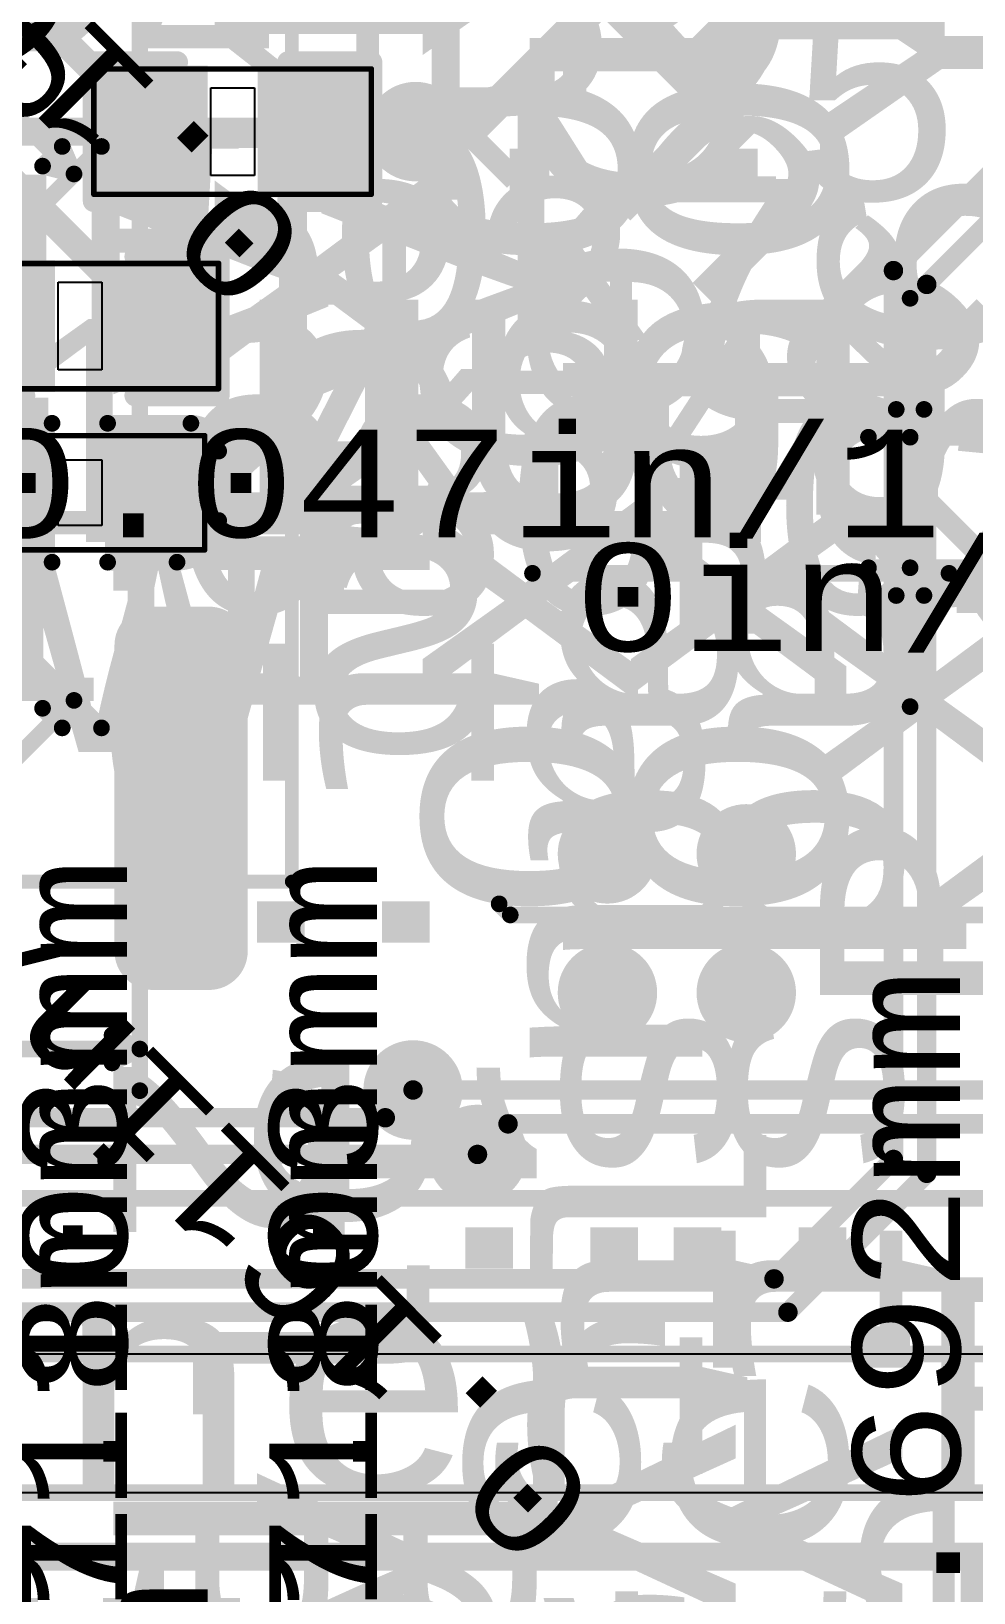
# Model space of a CAD drawing. Header units: inches. Extents: x -2.12 to 4.45, y -3.15 to 1.57.
# Drawn here: x 1.745 to 2.085, y -0.762 to -0.199 of the extents above; entities that cross this region are included whole.
import ezdxf

# ---------------------------------------------------------------- set-up
doc = ezdxf.new("R2010")
doc.units = ezdxf.units.IN
doc.header["$MEASUREMENT"] = 0
for name, color, linetype in [('Bottom', 5, 'Continuous'), ('Bottom Overlay', 54, 'Continuous'), ('Bottom Paste', 16, 'Continuous'), ('Bottom Solder', 6, 'Continuous'), ('bPlace', 56, 'Continuous'), ('Measures', 56, 'Continuous'), ('Route Tool Path', 216, 'Continuous'), ('tDocu', 76, 'Continuous'), ('Top', 1, 'Continuous'), ('Top Glue Points', 56, 'Continuous'), ('Top Overlay', 2, 'Continuous'), ('Top Paste', 8, 'Continuous'), ('Top Solder', 216, 'Continuous'), ('Top Value', 56, 'Continuous'), ('tPlace', 56, 'Continuous'), ('Via Holes', 16, 'Continuous')]:
    doc.layers.add(name, color=color, linetype=linetype)
doc.styles.add('Arial', font='', dxfattribs={"height": 0.2})
doc.styles.add('Courier New', font='', dxfattribs={"height": 0.2})
doc.styles.get('Arial').set_extended_font_data('Arial')
doc.styles.get('Courier New').set_extended_font_data('Courier New')

# ---------------------------------------------------------------- blocks, each defined once
blk = doc.blocks.new('SOD_123_ONS_L_6')
at = {"layer": 'Measures', "style": 'Courier New'}
for s, p in [('0.028in/0.711mm', (0.196, -0.012)), ('0.071in/1.803mm', (0.276, -0.012))]:
    blk.add_text(s, height=0.03875, dxfattribs=at).set_placement(p)
blk = doc.blocks.new('SOD_123_ONS_L_7')
at = {"layer": 'Measures', "style": 'Courier New'}
for s, height, p in [('0.028in/0.711mm', 0.03875, (0.196, -0.012)), ('0.071in/1.803mm', 0.03875, (0.276, -0.012)), ('Default Padstyle: RX36Y28D0T', 0.0775, (-0.599, -0.339))]:
    blk.add_text(s, height=height, dxfattribs=at).set_placement(p)
blk = doc.blocks.new('SOD323_NEX_L_8')
at = {"layer": 'Measures', "style": 'Courier New'}
blk.add_text('0.106in/2.692mm', height=0.03875, dxfattribs=at).set_placement((-0.159, 0.178))
blk = doc.blocks.new('SOD323_NEX_L_11')
at = {"layer": 'Measures', "style": 'Courier New'}
for s, p in [('Default Padstyle: RX41p5Y16D0T', (-0.644, -0.333)), ('Alt 1 Padstyle: OX60Y90D30P', (-0.583, -0.408)), ('Alt 2 Padstyle: OX90Y60D30P', (-0.583, -0.483))]:
    blk.add_text(s, height=0.0775, dxfattribs=at).set_placement(p)
blk = doc.blocks.new('C0603_30')
at = {"layer": 'Top'}
for points in [[(-0.043, 0.0197), (-0.013, 0.0197), (-0.013, -0.0197), (-0.043, -0.0197)], [(0.013, 0.0197), (0.043, 0.0197), (0.043, -0.0197), (0.013, -0.0197)]]:
    blk.add_hatch(color=1, dxfattribs=at).paths.add_polyline_path(points)
at = {"layer": 'Top Paste'}
for points in [[(-0.043, 0.0197), (-0.013, 0.0197), (-0.013, -0.0197), (-0.043, -0.0197)], [(0.013, 0.0197), (0.043, 0.0197), (0.043, -0.0197), (0.013, -0.0197)]]:
    blk.add_hatch(color=8, dxfattribs=at).paths.add_polyline_path(points)
at = {"layer": 'Top Solder'}
for points in [[(-0.047, 0.0237), (-0.009, 0.0237), (-0.009, -0.0237), (-0.047, -0.0237)], [(0.009, 0.0237), (0.047, 0.0237), (0.047, -0.0237), (0.009, -0.0237)]]:
    blk.add_hatch(color=216, dxfattribs=at).paths.add_polyline_path(points)
at = {"layer": 'Top', "const_width": 0.002}
for points in [[(-0.04496, -0.02056), (-0.04496, 0.02056)], [(-0.04496, 0.02056), (0.04496, 0.02056)], [(0.04496, -0.02056), (0.04496, 0.02056)], [(-0.04496, -0.02056), (0.04496, -0.02056)]]:
    blk.add_lwpolyline(points, dxfattribs=at)
at = {"layer": 'Top', "const_width": 0.001}
for points in [[(-0.04546, 0.02056, 1), (-0.04446, 0.02056, 1)], [(-0.04546, 0.02056, 1), (-0.04446, 0.02056, 1)], [(0.04446, 0.02056, 1), (0.04546, 0.02056, 1)], [(0.04446, 0.02056, 1), (0.04546, 0.02056, 1)], [(-0.04546, -0.02056, 1), (-0.04446, -0.02056, 1)], [(-0.04546, -0.02056, 1), (-0.04446, -0.02056, 1)], [(0.04446, -0.02056, 1), (0.04546, -0.02056, 1)], [(0.04446, -0.02056, 1), (0.04546, -0.02056, 1)]]:
    blk.add_lwpolyline(points, format="xyb", close=True, dxfattribs=at)
at = {"layer": 'Top Glue Points'}
for p, q in [((-0.00787, -0.01181), (-0.00787, 0.01181)), ((-0.00787, 0.01181), (0.00787, 0.01181)), ((0.00787, 0.01181), (0.00787, -0.01181)), ((0.00787, -0.01181), (-0.00787, -0.01181))]:
    blk.add_line(p, q, dxfattribs=at)
at = {"layer": 'tPlace', "const_width": 0.006}
for points in [[(-0.05, 0.015, -0.414214), (-0.04, 0.025)], [(0.04, 0.025, -0.414214), (0.05, 0.015)], [(0.05, -0.01, -0.414214), (0.035, -0.025)], [(-0.04, -0.025, -0.414214), (-0.05, -0.015)]]:
    blk.add_lwpolyline(points, format="xyb", dxfattribs=at)
for points in [[(-0.04, 0.025), (-0.01, 0.025)], [(0.01, 0.025), (0.04, 0.025)], [(-0.05, -0.015), (-0.05, 0.015)], [(0.05, -0.01), (0.05, 0.015)], [(-0.04, -0.025), (-0.01, -0.025)], [(0.01, -0.025), (0.035, -0.025)]]:
    blk.add_lwpolyline(points, dxfattribs=at)
at = {"layer": 'tPlace', "const_width": 0.003}
for points in [[(-0.0415, 0.025, 1), (-0.0385, 0.025, 1)], [(-0.0415, 0.025, 1), (-0.0385, 0.025, 1)], [(-0.0115, 0.025, 1), (-0.0085, 0.025, 1)], [(0.0085, 0.025, 1), (0.0115, 0.025, 1)], [(0.0385, 0.025, 1), (0.0415, 0.025, 1)], [(0.0385, 0.025, 1), (0.0415, 0.025, 1)], [(-0.0515, 0.015, 1), (-0.0485, 0.015, 1)], [(-0.0515, 0.015, 1), (-0.0485, 0.015, 1)], [(0.0485, 0.015, 1), (0.0515, 0.015, 1)], [(0.0485, 0.015, 1), (0.0515, 0.015, 1)], [(0.0485, -0.01, 1), (0.0515, -0.01, 1)], [(0.0485, -0.01, 1), (0.0515, -0.01, 1)], [(-0.0515, -0.015, 1), (-0.0485, -0.015, 1)], [(-0.0515, -0.015, 1), (-0.0485, -0.015, 1)], [(-0.0415, -0.025, 1), (-0.0385, -0.025, 1)], [(-0.0415, -0.025, 1), (-0.0385, -0.025, 1)], [(-0.0115, -0.025, 1), (-0.0085, -0.025, 1)], [(0.0085, -0.025, 1), (0.0115, -0.025, 1)], [(0.0335, -0.025, 1), (0.0365, -0.025, 1)], [(0.0335, -0.025, 1), (0.0365, -0.025, 1)]]:
    blk.add_lwpolyline(points, format="xyb", close=True, dxfattribs=at)
blk = doc.blocks.new('R0603_32')
at = {"layer": 'Top'}
for points in [[(-0.043, 0.0197), (-0.013, 0.0197), (-0.013, -0.0197), (-0.043, -0.0197)], [(0.013, 0.0197), (0.043, 0.0197), (0.043, -0.0197), (0.013, -0.0197)]]:
    blk.add_hatch(color=1, dxfattribs=at).paths.add_polyline_path(points)
at = {"layer": 'Top Paste'}
for points in [[(-0.043, 0.0197), (-0.013, 0.0197), (-0.013, -0.0197), (-0.043, -0.0197)], [(0.013, 0.0197), (0.043, 0.0197), (0.043, -0.0197), (0.013, -0.0197)]]:
    blk.add_hatch(color=8, dxfattribs=at).paths.add_polyline_path(points)
at = {"layer": 'Top Solder'}
for points in [[(-0.047, 0.0237), (-0.009, 0.0237), (-0.009, -0.0237), (-0.047, -0.0237)], [(0.009, 0.0237), (0.047, 0.0237), (0.047, -0.0237), (0.009, -0.0237)]]:
    blk.add_hatch(color=216, dxfattribs=at).paths.add_polyline_path(points)
at = {"layer": 'Top', "const_width": 0.002}
for points in [[(-0.04996, -0.02256), (-0.04996, 0.02256)], [(-0.04996, 0.02256), (0.04996, 0.02256)], [(0.04996, -0.02256), (0.04996, 0.02256)], [(-0.04996, -0.02256), (0.04996, -0.02256)]]:
    blk.add_lwpolyline(points, dxfattribs=at)
at = {"layer": 'Top', "const_width": 0.001}
for points in [[(-0.05046, 0.02256, 1), (-0.04946, 0.02256, 1)], [(-0.05046, 0.02256, 1), (-0.04946, 0.02256, 1)], [(0.04946, 0.02256, 1), (0.05046, 0.02256, 1)], [(0.04946, 0.02256, 1), (0.05046, 0.02256, 1)], [(-0.05046, -0.02256, 1), (-0.04946, -0.02256, 1)], [(-0.05046, -0.02256, 1), (-0.04946, -0.02256, 1)], [(0.04946, -0.02256, 1), (0.05046, -0.02256, 1)], [(0.04946, -0.02256, 1), (0.05046, -0.02256, 1)]]:
    blk.add_lwpolyline(points, format="xyb", close=True, dxfattribs=at)
at = {"layer": 'Top Glue Points'}
for p, q in [((-0.00787, -0.01575), (-0.00787, 0.01575)), ((-0.00787, 0.01575), (0.00787, 0.01575)), ((0.00787, 0.01575), (0.00787, -0.01575)), ((0.00787, -0.01575), (-0.00787, -0.01575))]:
    blk.add_line(p, q, dxfattribs=at)
at = {"layer": 'tPlace', "const_width": 0.00787}
for points in [[(-0.05, -0.025), (-0.05, 0.025)], [(-0.05, 0.025), (-0.02, 0.025)], [(0.02, 0.025), (0.05, 0.025)], [(0.05, -0.025), (0.05, 0.025)], [(-0.05, -0.025), (-0.02, -0.025)], [(0.02, -0.025), (0.05, -0.025)]]:
    blk.add_lwpolyline(points, dxfattribs=at)
at = {"layer": 'tPlace', "const_width": 0.00394}
for points in [[(-0.05197, 0.025, 1), (-0.04803, 0.025, 1)], [(-0.05197, 0.025, 1), (-0.04803, 0.025, 1)], [(-0.02197, 0.025, 1), (-0.01803, 0.025, 1)], [(0.01803, 0.025, 1), (0.02197, 0.025, 1)], [(0.04803, 0.025, 1), (0.05197, 0.025, 1)], [(0.04803, 0.025, 1), (0.05197, 0.025, 1)], [(-0.05197, -0.025, 1), (-0.04803, -0.025, 1)], [(-0.05197, -0.025, 1), (-0.04803, -0.025, 1)], [(-0.02197, -0.025, 1), (-0.01803, -0.025, 1)], [(0.01803, -0.025, 1), (0.02197, -0.025, 1)], [(0.04803, -0.025, 1), (0.05197, -0.025, 1)], [(0.04803, -0.025, 1), (0.05197, -0.025, 1)]]:
    blk.add_lwpolyline(points, format="xyb", close=True, dxfattribs=at)
blk = doc.blocks.new('R0603_35')
at = {"layer": 'Top'}
for points in [[(-0.043, 0.0197), (-0.013, 0.0197), (-0.013, -0.0197), (-0.043, -0.0197)], [(0.013, 0.0197), (0.043, 0.0197), (0.043, -0.0197), (0.013, -0.0197)]]:
    blk.add_hatch(color=1, dxfattribs=at).paths.add_polyline_path(points)
at = {"layer": 'Top Paste'}
for points in [[(-0.043, 0.0197), (-0.013, 0.0197), (-0.013, -0.0197), (-0.043, -0.0197)], [(0.013, 0.0197), (0.043, 0.0197), (0.043, -0.0197), (0.013, -0.0197)]]:
    blk.add_hatch(color=8, dxfattribs=at).paths.add_polyline_path(points)
at = {"layer": 'Top Solder'}
for points in [[(-0.047, 0.0237), (-0.009, 0.0237), (-0.009, -0.0237), (-0.047, -0.0237)], [(0.009, 0.0237), (0.047, 0.0237), (0.047, -0.0237), (0.009, -0.0237)]]:
    blk.add_hatch(color=216, dxfattribs=at).paths.add_polyline_path(points)
at = {"layer": 'Top', "const_width": 0.002}
for points in [[(-0.04996, -0.02256), (-0.04996, 0.02256)], [(-0.04996, 0.02256), (0.04996, 0.02256)], [(0.04996, -0.02256), (0.04996, 0.02256)], [(-0.04996, -0.02256), (0.04996, -0.02256)]]:
    blk.add_lwpolyline(points, dxfattribs=at)
at = {"layer": 'Top', "const_width": 0.001}
for points in [[(-0.05046, 0.02256, 1), (-0.04946, 0.02256, 1)], [(-0.05046, 0.02256, 1), (-0.04946, 0.02256, 1)], [(0.04946, 0.02256, 1), (0.05046, 0.02256, 1)], [(0.04946, 0.02256, 1), (0.05046, 0.02256, 1)], [(-0.05046, -0.02256, 1), (-0.04946, -0.02256, 1)], [(-0.05046, -0.02256, 1), (-0.04946, -0.02256, 1)], [(0.04946, -0.02256, 1), (0.05046, -0.02256, 1)], [(0.04946, -0.02256, 1), (0.05046, -0.02256, 1)]]:
    blk.add_lwpolyline(points, format="xyb", close=True, dxfattribs=at)
at = {"layer": 'Top Glue Points'}
for p, q in [((-0.00787, -0.01575), (-0.00787, 0.01575)), ((-0.00787, 0.01575), (0.00787, 0.01575)), ((0.00787, 0.01575), (0.00787, -0.01575)), ((0.00787, -0.01575), (-0.00787, -0.01575))]:
    blk.add_line(p, q, dxfattribs=at)
at = {"layer": 'tPlace', "const_width": 0.00787}
for points in [[(-0.05, -0.025), (-0.05, 0.025)], [(-0.05, 0.025), (-0.02, 0.025)], [(0.02, 0.025), (0.05, 0.025)], [(0.05, -0.025), (0.05, 0.025)], [(-0.05, -0.025), (-0.02, -0.025)], [(0.02, -0.025), (0.05, -0.025)]]:
    blk.add_lwpolyline(points, dxfattribs=at)
at = {"layer": 'tPlace', "const_width": 0.00394}
for points in [[(-0.05197, 0.025, 1), (-0.04803, 0.025, 1)], [(-0.05197, 0.025, 1), (-0.04803, 0.025, 1)], [(-0.02197, 0.025, 1), (-0.01803, 0.025, 1)], [(0.01803, 0.025, 1), (0.02197, 0.025, 1)], [(0.04803, 0.025, 1), (0.05197, 0.025, 1)], [(0.04803, 0.025, 1), (0.05197, 0.025, 1)], [(-0.05197, -0.025, 1), (-0.04803, -0.025, 1)], [(-0.05197, -0.025, 1), (-0.04803, -0.025, 1)], [(-0.02197, -0.025, 1), (-0.01803, -0.025, 1)], [(0.01803, -0.025, 1), (0.02197, -0.025, 1)], [(0.04803, -0.025, 1), (0.05197, -0.025, 1)], [(0.04803, -0.025, 1), (0.05197, -0.025, 1)]]:
    blk.add_lwpolyline(points, format="xyb", close=True, dxfattribs=at)
blk = doc.blocks.new('SMD3225_3_2X2_5X0_7_MTC_L_43')
at = {"layer": 'Measures', "style": 'Courier New'}
blk.add_text('0.047in/1.194mm', height=0.03875, dxfattribs=at).set_placement((-0.539, 0.029))
blk = doc.blocks.new('SQFN24_4X4_45')
at = {"layer": 'Measures', "const_width": 0.006}
for points in [[(-0.214, 0.08), (-0.214, -0.08)], [(-0.08, 0.08), (-0.08, -0.214)], [(-0.208, -0.07), (-0.218, -0.07)], [(-0.218, -0.07), (-0.214, -0.08)], [(-0.208, -0.07), (-0.214, -0.08)], [(-0.214, -0.08), (-0.228, -0.08)], [(0.264, -0.08), (-0.214, -0.08)], [(-0.07, -0.208), (-0.08, -0.214)], [(-0.07, -0.208), (-0.07, -0.218)], [(-0.07, -0.218), (-0.08, -0.214)], [(0.08, -0.214), (-0.08, -0.214)], [(-0.08, -0.214), (-0.08, -0.228)]]:
    blk.add_lwpolyline(points, dxfattribs=at)
at = {"layer": 'Measures', "const_width": 0.003}
for points in [[(-0.2195, -0.07, 1), (-0.2165, -0.07, 1)], [(-0.2195, -0.07, 1), (-0.2165, -0.07, 1)], [(-0.2095, -0.07, 1), (-0.2065, -0.07, 1)], [(-0.2095, -0.07, 1), (-0.2065, -0.07, 1)], [(-0.2295, -0.08, 1), (-0.2265, -0.08, 1)], [(-0.2155, -0.08, 1), (-0.2125, -0.08, 1)], [(-0.2155, -0.08, 1), (-0.2125, -0.08, 1)], [(-0.2155, -0.08, 1), (-0.2125, -0.08, 1)], [(-0.2155, -0.08, 1), (-0.2125, -0.08, 1)], [(-0.2155, -0.08, 1), (-0.2125, -0.08, 1)], [(-0.0715, -0.208, 1), (-0.0685, -0.208, 1)], [(-0.0715, -0.208, 1), (-0.0685, -0.208, 1)], [(-0.0815, -0.214, 1), (-0.0785, -0.214, 1)], [(-0.0815, -0.214, 1), (-0.0785, -0.214, 1)], [(-0.0815, -0.214, 1), (-0.0785, -0.214, 1)], [(-0.0815, -0.214, 1), (-0.0785, -0.214, 1)], [(-0.0815, -0.214, 1), (-0.0785, -0.214, 1)], [(-0.0715, -0.218, 1), (-0.0685, -0.218, 1)], [(-0.0715, -0.218, 1), (-0.0685, -0.218, 1)], [(-0.0815, -0.228, 1), (-0.0785, -0.228, 1)]]:
    blk.add_lwpolyline(points, format="xyb", close=True, dxfattribs=at)
at = {"layer": 'Measures', "style": 'Courier New'}
for s, height, p in [('0.161in/4.089mm', 0.03875, (-0.552, -0.012)), ('0.161in/4.089mm', 0.03875, (-0.159, -0.258)), ('Default Padstyle: RX10Y36D0T', 0.0775, (-0.599, -0.406)), ('Heat Tab Padstyle: RX98Y98D0T', 0.0775, (-0.636, -0.466)), ('Alt 1 Padstyle: OX60Y90D30P', 0.0775, (-0.583, -0.586)), ('Alt 2 Padstyle: OX90Y60D30P', 0.0775, (-0.583, -0.646))]:
    blk.add_text(s, height=height, dxfattribs=at).set_placement(p)
blk = doc.blocks.new('WIFI_RTL8188EUS_B_48')
at = {"layer": 'Bottom'}
h = blk.add_hatch(color=5, dxfattribs=at)
edge = h.paths.add_edge_path()
edge.add_arc((-0.19146, -0.085), 0.01, 270, 360)
edge.add_line((-0.18146, -0.085), (-0.18146, 0.025))
edge.add_arc((-0.19146, 0.025), 0.01, 0, 90)
edge.add_line((-0.19146, 0.035), (-0.21146, 0.035))
edge.add_arc((-0.21146, 0.025), 0.01, 90, 180)
edge.add_line((-0.22146, 0.025), (-0.22146, -0.085))
edge.add_arc((-0.21146, -0.085), 0.01, 180, 270)
edge.add_line((-0.21146, -0.095), (-0.19146, -0.095))
at = {"layer": 'Bottom Paste'}
h = blk.add_hatch(color=16, dxfattribs=at)
edge = h.paths.add_edge_path()
edge.add_arc((-0.19146, -0.085), 0.01, 270, 360)
edge.add_line((-0.18146, -0.085), (-0.18146, 0.025))
edge.add_arc((-0.19146, 0.025), 0.01, 0, 90)
edge.add_line((-0.19146, 0.035), (-0.21146, 0.035))
edge.add_arc((-0.21146, 0.025), 0.01, 90, 180)
edge.add_line((-0.22146, 0.025), (-0.22146, -0.085))
edge.add_arc((-0.21146, -0.085), 0.01, 180, 270)
edge.add_line((-0.21146, -0.095), (-0.19146, -0.095))
at = {"layer": 'Bottom Solder'}
h = blk.add_hatch(color=6, dxfattribs=at)
edge = h.paths.add_edge_path()
edge.add_arc((-0.19146, -0.085), 0.014, 270, 360)
edge.add_line((-0.17746, -0.085), (-0.17746, 0.025))
edge.add_arc((-0.19146, 0.025), 0.014, 0, 90)
edge.add_line((-0.19146, 0.039), (-0.21146, 0.039))
edge.add_arc((-0.21146, 0.025), 0.014, 90, 180)
edge.add_line((-0.22546, 0.025), (-0.22546, -0.085))
edge.add_arc((-0.21146, -0.085), 0.014, 180, 270)
edge.add_line((-0.21146, -0.099), (-0.19146, -0.099))
at = {"layer": 'bPlace', "const_width": 0.005}
for points in [[(-0.24134, 0), (-0.24134, -0.82677)], [(0.24134, 0), (-0.24134, 0)]]:
    blk.add_lwpolyline(points, dxfattribs=at)
at = {"layer": 'bPlace', "const_width": 0.0025}
blk.add_lwpolyline([(-0.24259, 0, 1), (-0.24009, 0, 1)], format="xyb", close=True, dxfattribs=at)
blk.add_lwpolyline([(-0.24259, 0, 1), (-0.24009, 0, 1)], format="xyb", close=True, dxfattribs=at)
blk = doc.blocks.new('CONN_QTH_030_02_L_D_A_K_FR_S00_72')
at = {"layer": 'Measures', "const_width": 0.006}
for points in [[(1.184, -0.482), (1.184, 0.105)], [(1.174, -0.487), (1.174, -0.477)], [(1.174, -0.477), (1.184, -0.482)], [(0, -0.482), (1.184, -0.482)], [(1.174, -0.487), (1.184, -0.482)], [(1.184, -0.497), (1.184, -0.482)]]:
    blk.add_lwpolyline(points, dxfattribs=at)
at = {"layer": 'Measures', "const_width": 0.003}
for points in [[(1.1725, -0.477, 1), (1.1755, -0.477, 1)], [(1.1725, -0.477, 1), (1.1755, -0.477, 1)], [(1.1825, -0.482, 1), (1.1855, -0.482, 1)], [(1.1825, -0.482, 1), (1.1855, -0.482, 1)], [(1.1825, -0.482, 1), (1.1855, -0.482, 1)], [(1.1825, -0.482, 1), (1.1855, -0.482, 1)], [(1.1825, -0.482, 1), (1.1855, -0.482, 1)], [(1.1725, -0.487, 1), (1.1755, -0.487, 1)], [(1.1725, -0.487, 1), (1.1755, -0.487, 1)], [(1.1825, -0.497, 1), (1.1855, -0.497, 1)]]:
    blk.add_lwpolyline(points, format="xyb", close=True, dxfattribs=at)
blk = doc.blocks.new('TP11R_B_82')
at = {"layer": 'Bottom Solder'}
h = blk.add_hatch(color=6, dxfattribs=at)
edge = h.paths.add_edge_path()
edge.add_arc((0, 0), 0.02566, 0, 360)
blk = doc.blocks.new('IND_VLS3012HBX_3R3M_TDK_L_94')
at = {"layer": 'Measures', "style": 'Courier New'}
for s, height, p in [('0.122in/3.099mm', 0.03875, (-0.159, -0.256)), ('Default Padstyle: RX46Y120D0T', 0.0775, (-0.621, -0.336)), ('Alt 1 Padstyle: OX60Y90D30P', 0.0775, (-0.583, -0.411)), ('Alt 2 Padstyle: OX90Y60D30P', 0.0775, (-0.583, -0.486))]:
    blk.add_text(s, height=height, dxfattribs=at).set_placement(p)
blk = doc.blocks.new('SMD3225_3_2X2_5X0_7_MTC_L_110')
at = {"layer": 'Measures', "const_width": 0.006}
for points in [[(-0.201, 0.065), (-0.201, 0.115)], [(-0.206, 0.075), (-0.196, 0.075)], [(-0.206, 0.075), (-0.201, 0.065)], [(-0.201, 0.065), (-0.196, 0.075)], [(-0.216, 0.065), (-0.201, 0.065)], [(-0.201, 0.065), (-0.051, 0.065)], [(-0.216, 0.018), (-0.201, 0.018)], [(-0.206, 0.008), (-0.201, 0.018)], [(-0.201, 0.018), (-0.196, 0.008)], [(-0.201, -0.032), (-0.201, 0.018)], [(-0.201, 0.018), (-0.051, 0.018)], [(-0.206, 0.008), (-0.196, 0.008)]]:
    blk.add_lwpolyline(points, dxfattribs=at)
at = {"layer": 'Measures', "const_width": 0.003}
for points in [[(-0.2025, 0.115, 1), (-0.1995, 0.115, 1)], [(-0.2075, 0.075, 1), (-0.2045, 0.075, 1)], [(-0.2075, 0.075, 1), (-0.2045, 0.075, 1)], [(-0.1975, 0.075, 1), (-0.1945, 0.075, 1)], [(-0.1975, 0.075, 1), (-0.1945, 0.075, 1)], [(-0.2175, 0.065, 1), (-0.2145, 0.065, 1)], [(-0.2025, 0.065, 1), (-0.1995, 0.065, 1)], [(-0.2025, 0.065, 1), (-0.1995, 0.065, 1)], [(-0.2025, 0.065, 1), (-0.1995, 0.065, 1)], [(-0.2025, 0.065, 1), (-0.1995, 0.065, 1)], [(-0.2025, 0.065, 1), (-0.1995, 0.065, 1)], [(-0.2175, 0.018, 1), (-0.2145, 0.018, 1)], [(-0.2025, 0.018, 1), (-0.1995, 0.018, 1)], [(-0.2025, 0.018, 1), (-0.1995, 0.018, 1)], [(-0.2025, 0.018, 1), (-0.1995, 0.018, 1)], [(-0.2025, 0.018, 1), (-0.1995, 0.018, 1)], [(-0.2025, 0.018, 1), (-0.1995, 0.018, 1)], [(-0.2075, 0.008, 1), (-0.2045, 0.008, 1)], [(-0.2075, 0.008, 1), (-0.2045, 0.008, 1)], [(-0.1975, 0.008, 1), (-0.1945, 0.008, 1)], [(-0.1975, 0.008, 1), (-0.1945, 0.008, 1)], [(-0.2025, -0.032, 1), (-0.1995, -0.032, 1)]]:
    blk.add_lwpolyline(points, format="xyb", close=True, dxfattribs=at)
at = {"layer": 'Measures', "style": 'Courier New'}
for s, height, p in [('0.047in/1.194mm', 0.03875, (-0.539, 0.029)), ('0in/0mm', 0.03875, (-0.322, -0.012)), ('Inner Pad Padstyle: RX47Y-4D0T', 0.0775, (-0.666, -0.315)), ('Outer Pad Padstyle: RX47Y59D0T', 0.0775, (-0.659, -0.415))]:
    blk.add_text(s, height=height, dxfattribs=at).set_placement(p)
blk = doc.blocks.new('RP2040TR7_RPI_L_111')
at = {"layer": 'Measures', "style": 'Courier New'}
for s, p in [('Alt 1 Padstyle: OX60Y90D30P', (-0.583, -0.636)), ('Alt 2 Padstyle: OX90Y60D30P', (-0.583, -0.696))]:
    blk.add_text(s, height=0.0775, dxfattribs=at).set_placement(p)

msp = doc.modelspace()

# ---------------------------------------------------------------- hatches: boundary and pattern name
at = {"layer": 'Bottom'}
h = msp.add_hatch(color=5, dxfattribs=at)
edge = h.paths.add_edge_path()
edge.add_arc((1.88371, -0.23561), 0.013905, 0, 360)
h = msp.add_hatch(color=5, dxfattribs=at)
edge = h.paths.add_edge_path()
edge.add_arc((1.9528, -0.49561), 0.013905, 0, 360)
h = msp.add_hatch(color=5, dxfattribs=at)
edge = h.paths.add_edge_path()
edge.add_arc((2.0028, -0.49561), 0.013905, 0, 360)
h = msp.add_hatch(color=5, dxfattribs=at)
edge = h.paths.add_edge_path()
edge.add_arc((1.9528, -0.54561), 0.013905, 0, 360)
h = msp.add_hatch(color=5, dxfattribs=at)
edge = h.paths.add_edge_path()
edge.add_arc((2.0028, -0.54561), 0.013905, 0, 360)
h = msp.add_hatch(color=5, dxfattribs=at)
edge = h.paths.add_edge_path()
edge.add_arc((1.8828, -0.58061), 0.013905, 0, 360)
h = msp.add_hatch(color=5, dxfattribs=at)
edge = h.paths.add_edge_path()
edge.add_arc((1.906, -0.60381), 0.013905, 0, 360)
at = {"layer": 'Bottom Solder'}
h = msp.add_hatch(color=6, dxfattribs=at)
edge = h.paths.add_edge_path()
edge.add_arc((1.88371, -0.23561), 0.017905, 0, 360)
h = msp.add_hatch(color=6, dxfattribs=at)
edge = h.paths.add_edge_path()
edge.add_arc((1.9528, -0.49561), 0.017905, 0, 360)
h = msp.add_hatch(color=6, dxfattribs=at)
edge = h.paths.add_edge_path()
edge.add_arc((2.0028, -0.49561), 0.017905, 0, 360)
h = msp.add_hatch(color=6, dxfattribs=at)
edge = h.paths.add_edge_path()
edge.add_arc((1.9528, -0.54561), 0.017905, 0, 360)
h = msp.add_hatch(color=6, dxfattribs=at)
edge = h.paths.add_edge_path()
edge.add_arc((2.0028, -0.54561), 0.017905, 0, 360)
h = msp.add_hatch(color=6, dxfattribs=at)
edge = h.paths.add_edge_path()
edge.add_arc((1.8828, -0.58061), 0.017905, 0, 360)
h = msp.add_hatch(color=6, dxfattribs=at)
edge = h.paths.add_edge_path()
edge.add_arc((1.906, -0.60381), 0.017905, 0, 360)
at = {"layer": 'Top'}
h = msp.add_hatch(color=1, dxfattribs=at)
edge = h.paths.add_edge_path()
edge.add_arc((1.88371, -0.23561), 0.013905, 0, 360)
h = msp.add_hatch(color=1, dxfattribs=at)
edge = h.paths.add_edge_path()
edge.add_arc((1.9528, -0.49561), 0.013905, 0, 360)
h = msp.add_hatch(color=1, dxfattribs=at)
edge = h.paths.add_edge_path()
edge.add_arc((2.0028, -0.49561), 0.013905, 0, 360)
h = msp.add_hatch(color=1, dxfattribs=at)
edge = h.paths.add_edge_path()
edge.add_arc((1.9528, -0.54561), 0.013905, 0, 360)
h = msp.add_hatch(color=1, dxfattribs=at)
edge = h.paths.add_edge_path()
edge.add_arc((2.0028, -0.54561), 0.013905, 0, 360)
h = msp.add_hatch(color=1, dxfattribs=at)
edge = h.paths.add_edge_path()
edge.add_arc((1.8828, -0.58061), 0.013905, 0, 360)
h = msp.add_hatch(color=1, dxfattribs=at)
edge = h.paths.add_edge_path()
edge.add_arc((1.906, -0.60381), 0.013905, 0, 360)
at = {"layer": 'Top Solder'}
h = msp.add_hatch(color=216, dxfattribs=at)
edge = h.paths.add_edge_path()
edge.add_arc((1.88371, -0.23561), 0.017905, 0, 360)
h = msp.add_hatch(color=216, dxfattribs=at)
edge = h.paths.add_edge_path()
edge.add_arc((1.9528, -0.49561), 0.017905, 0, 360)
h = msp.add_hatch(color=216, dxfattribs=at)
edge = h.paths.add_edge_path()
edge.add_arc((2.0028, -0.49561), 0.017905, 0, 360)
h = msp.add_hatch(color=216, dxfattribs=at)
edge = h.paths.add_edge_path()
edge.add_arc((1.9528, -0.54561), 0.017905, 0, 360)
h = msp.add_hatch(color=216, dxfattribs=at)
edge = h.paths.add_edge_path()
edge.add_arc((2.0028, -0.54561), 0.017905, 0, 360)
h = msp.add_hatch(color=216, dxfattribs=at)
edge = h.paths.add_edge_path()
edge.add_arc((1.8828, -0.58061), 0.017905, 0, 360)
h = msp.add_hatch(color=216, dxfattribs=at)
edge = h.paths.add_edge_path()
edge.add_arc((1.906, -0.60381), 0.017905, 0, 360)
at = {"layer": 'Via Holes'}
h = msp.add_hatch(color=7, dxfattribs=at)
edge = h.paths.add_edge_path()
edge.add_arc((1.88371, -0.23561), 0.005905, 0, 360)
h = msp.add_hatch(color=7, dxfattribs=at)
edge = h.paths.add_edge_path()
edge.add_arc((1.9528, -0.49561), 0.005905, 0, 360)
h = msp.add_hatch(color=7, dxfattribs=at)
edge = h.paths.add_edge_path()
edge.add_arc((2.0028, -0.49561), 0.005905, 0, 360)
h = msp.add_hatch(color=7, dxfattribs=at)
edge = h.paths.add_edge_path()
edge.add_arc((1.9528, -0.54561), 0.005905, 0, 360)
h = msp.add_hatch(color=7, dxfattribs=at)
edge = h.paths.add_edge_path()
edge.add_arc((2.0028, -0.54561), 0.005905, 0, 360)
h = msp.add_hatch(color=7, dxfattribs=at)
edge = h.paths.add_edge_path()
edge.add_arc((1.8828, -0.58061), 0.005905, 0, 360)
h = msp.add_hatch(color=7, dxfattribs=at)
edge = h.paths.add_edge_path()
edge.add_arc((1.906, -0.60381), 0.005905, 0, 360)

# ---------------------------------------------------------------- linework, layer by layer
at = {"layer": 'Bottom'}
for points, const_width in [([(1.67694, -0.23561), (1.88371, -0.23561)], 0.01), ([(1.8828, -0.58061), (2.11977, -0.58061)], 0.007), ([(1.906, -0.60381), (1.917, -0.59281)], 0.007), ([(1.917, -0.59281), (2.115, -0.59281)], 0.007)]:
    msp.add_lwpolyline(points, dxfattribs=dict(at, const_width=const_width))
for points, const_width in [([(1.88121, -0.23561, 1), (1.88621, -0.23561, 1)], 0.005), ([(1.88105, -0.58061, 1), (1.88455, -0.58061, 1)], 0.0035), ([(1.91525, -0.59281, 1), (1.91875, -0.59281, 1)], 0.0035), ([(1.91525, -0.59281, 1), (1.91875, -0.59281, 1)], 0.0035), ([(1.90425, -0.60381, 1), (1.90775, -0.60381, 1)], 0.0035)]:
    msp.add_lwpolyline(points, format="xyb", close=True, dxfattribs=dict(at, const_width=const_width))
at = {"layer": 'Bottom Overlay', "const_width": 0.006}
for points in [[(1.9258, -0.39461), (2.0758, -0.39461)], [(1.9138, -0.51361), (1.9178, -0.51761)], [(1.9178, -0.51761), (2.1638, -0.51761)]]:
    msp.add_lwpolyline(points, dxfattribs=at)
at = {"layer": 'Bottom Overlay', "const_width": 0.003}
for points in [[(1.9243, -0.39461, 1), (1.9273, -0.39461, 1)], [(2.0743, -0.39461, 1), (2.0773, -0.39461, 1)], [(1.9123, -0.51361, 1), (1.9153, -0.51361, 1)], [(1.9163, -0.51761, 1), (1.9193, -0.51761, 1)], [(1.9163, -0.51761, 1), (1.9193, -0.51761, 1)]]:
    msp.add_lwpolyline(points, format="xyb", close=True, dxfattribs=at)
at = {"layer": 'Route Tool Path', "const_width": 0.006}
for points in [[(1.1428, -0.67561), (2.1428, -0.67561)], [(1.1428, -0.72561), (2.1428, -0.72561)]]:
    msp.add_lwpolyline(points, dxfattribs=at)
at = {"layer": 'tDocu', "const_width": 0.006}
msp.add_lwpolyline([(-0.8472, -0.61963), (3.08981, -0.61963)], dxfattribs=at)
at = {"layer": 'Top'}
for p, q in [((1.1078, -0.67561), (2.1678, -0.67561)), ((2.1778, -0.72561), (1.1178, -0.72561))]:
    msp.add_line(p, q, dxfattribs=at)
for points, const_width in [([(1.7448, -0.19061), (1.7898, -0.23561)], 0.01), ([(1.7208, -0.23561), (1.7908, -0.30561)], 0.01), ([(1.8458, -0.23561), (1.88371, -0.23561)], 0.01), ([(2.0558, -0.28564), (2.09783, -0.24361)], 0.007), ([(2.0678, -0.29061), (2.1028, -0.25561)], 0.007), ([(2.0558, -0.60561), (2.0558, -0.28564)], 0.007), ([(2.0678, -0.61061), (2.0678, -0.29061)], 0.007), ([(1.8728, -0.59061), (1.8828, -0.58061)], 0.007), ([(1.7328, -0.59061), (1.8728, -0.59061)], 0.007), ([(1.72903, -0.60381), (1.906, -0.60381)], 0.007), ([(2.0128, -0.64861), (2.0558, -0.60561)], 0.007), ([(2.0178, -0.66061), (2.0678, -0.61061)], 0.007), ([(1.30777, -0.64861), (2.0128, -0.64861)], 0.007), ([(1.3028, -0.66061), (2.0178, -0.66061)], 0.007), ([(1.1088, -0.74861), (2.17852, -0.74861)], 0.01)]:
    msp.add_lwpolyline(points, dxfattribs=dict(at, const_width=const_width))
for points, const_width in [([(1.7873, -0.23561, 1), (1.7923, -0.23561, 1)], 0.005), ([(1.8433, -0.23561, 1), (1.8483, -0.23561, 1)], 0.005), ([(1.88121, -0.23561, 1), (1.88621, -0.23561, 1)], 0.005), ([(2.05405, -0.28564, 1), (2.05755, -0.28564, 1)], 0.0035), ([(2.05405, -0.28564, 1), (2.05755, -0.28564, 1)], 0.0035), ([(2.06605, -0.29061, 1), (2.06955, -0.29061, 1)], 0.0035), ([(2.06605, -0.29061, 1), (2.06955, -0.29061, 1)], 0.0035), ([(1.7883, -0.30561, 1), (1.7933, -0.30561, 1)], 0.005), ([(1.88105, -0.58061, 1), (1.88455, -0.58061, 1)], 0.0035), ([(1.87105, -0.59061, 1), (1.87455, -0.59061, 1)], 0.0035), ([(1.87105, -0.59061, 1), (1.87455, -0.59061, 1)], 0.0035), ([(1.90425, -0.60381, 1), (1.90775, -0.60381, 1)], 0.0035), ([(2.05405, -0.60561, 1), (2.05755, -0.60561, 1)], 0.0035), ([(2.05405, -0.60561, 1), (2.05755, -0.60561, 1)], 0.0035), ([(2.06605, -0.61061, 1), (2.06955, -0.61061, 1)], 0.0035), ([(2.06605, -0.61061, 1), (2.06955, -0.61061, 1)], 0.0035), ([(2.01105, -0.64861, 1), (2.01455, -0.64861, 1)], 0.0035), ([(2.01105, -0.64861, 1), (2.01455, -0.64861, 1)], 0.0035), ([(2.01605, -0.66061, 1), (2.01955, -0.66061, 1)], 0.0035), ([(2.01605, -0.66061, 1), (2.01955, -0.66061, 1)], 0.0035)]:
    msp.add_lwpolyline(points, format="xyb", close=True, dxfattribs=dict(at, const_width=const_width))

# ---------------------------------------------------------------- block references
for name, p, rotation in [('SQFN24_4X4_45', (1.5528, -0.34561), 135), ('SOD323_NEX_L_8', (2.2578, -0.96061), 90), ('WIFI_RTL8188EUS_B_48', (1.5978, -0.50561), 180), ('SMD3225_3_2X2_5X0_7_MTC_L_43', (1.3918, -0.48961), 225), ('IND_VLS3012HBX_3R3M_TDK_L_94', (1.5528, -1.18061), 90), ('RP2040TR7_RPI_L_111', (2.6328, -0.42561), 270), ('SOD_123_ONS_L_7', (1.7678, -1.35561), 90), ('SOD_123_ONS_L_6', (1.8578, -1.35561), 90), ('SOD323_NEX_L_11', (2.2578, -0.83561), 270), ('TP11R_B_82', (2.1078, -0.39561), 270)]:
    msp.add_blockref(name, p, dxfattribs=dict(rotation=rotation))
for name, p in [('CONN_QTH_030_02_L_D_A_K_FR_S00_72', (0.6004, -0.08386)), ('SMD3225_3_2X2_5X0_7_MTC_L_110', (2.2628, -0.41061)), ('R0603_35', (1.8178, -0.23561)), ('R0603_32', (1.7628, -0.30561)), ('C0603_30', (1.7628, -0.36561))]:
    msp.add_blockref(name, p)

# ---------------------------------------------------------------- texts
at = {"layer": 'Bottom Overlay', "style": 'Courier New', "text_generation_flag": 2}
msp.add_text('RUN', height=0.0775, rotation=360, dxfattribs=at).set_placement((2.050282, -0.373561))
at = {"layer": 'Bottom Overlay', "style": 'Arial', "text_generation_flag": 2}
msp.add_text('SWCLK', height=0.0775, dxfattribs=at).set_placement((1.91443, -0.45895))
at = {"layer": 'Top Overlay', "style": 'Arial'}
for s, p in [('C32', (1.6378, -0.20561)), ('R25', (1.88058, -0.26011)), ('R27', (1.82558, -0.33011)), ('C34', (1.8228, -0.38561))]:
    msp.add_text(s, height=0.0775, dxfattribs=at).set_placement(p)
at = {"layer": 'Top Value', "style": 'Arial'}
for s, p in [('50k', (1.7928, -0.31061)), ('1uF', (1.6378, -0.31061)), ('12k', (1.7378, -0.38061)), ('QTH-030-01-L-D-ACONN_QTH-030-02-L-D-A-K-FR_S00', (0.2324, -0.40886)), ('1uF', (1.7128, -0.44061))]:
    msp.add_text(s, height=0.0775, dxfattribs=at).set_placement(p)

doc.saveas('drawing.dxf')
